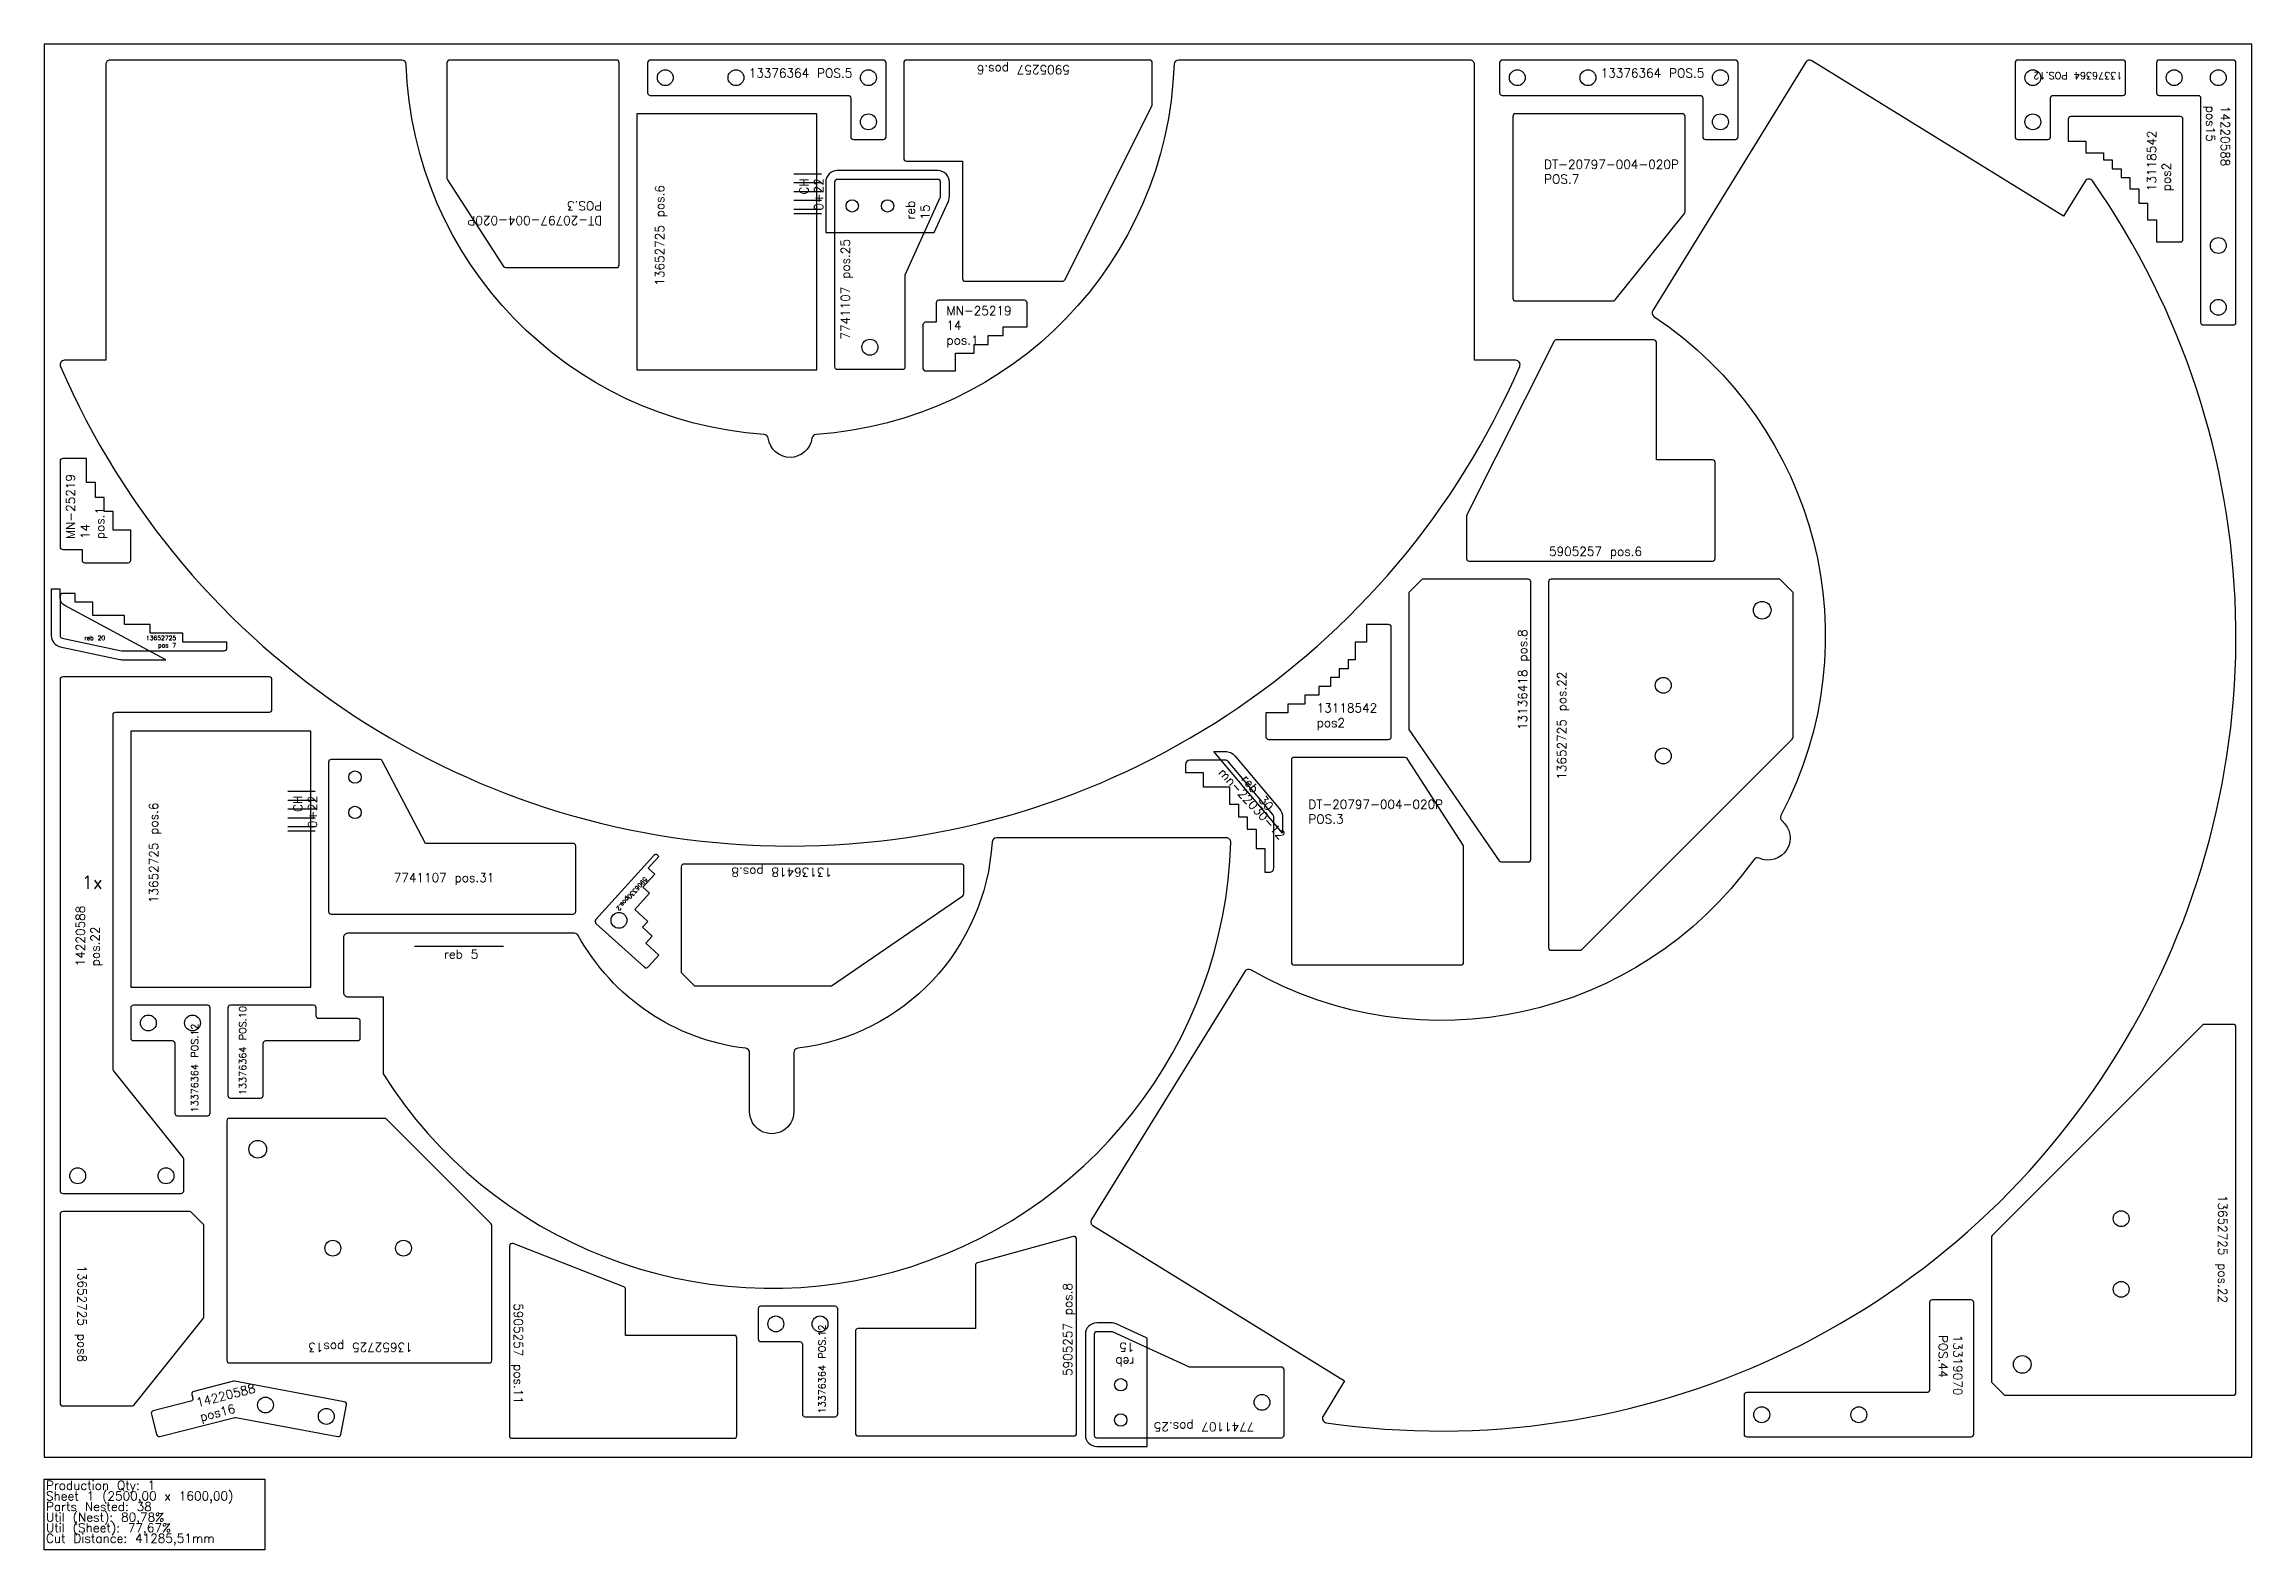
# Model space of a CAD drawing. Header units: millimetres. Extents: x 0 to 2500, y -105 to 1600.
import ezdxf

# ---------------------------------------------------------------- set-up
doc = ezdxf.new("R2010")
doc.units = ezdxf.units.MM
for name, color, linetype in [('13118542', 7, 'Continuous'), ('13136418', 7, 'Continuous'), ('13136428', 7, 'Continuous'), ('13319070v01', 7, 'Continuous'), ('13376364v01', 7, 'Continuous'), ('13652725', 7, 'Continuous'), ('14220588v01', 7, 'Continuous'), ('5606330', 7, 'Continuous'), ('5905257', 7, 'Continuous'), ('7440144', 7, 'Continuous'), ('7741107v0', 7, 'Continuous'), ('Chanfro', 7, 'Continuous'), ('DT-20797-004-020P', 7, 'Continuous'), ('MN-22030-12', 7, 'Continuous'), ('MN-25219 14', 7, 'Continuous'), ('Rebaixo', 7, 'Continuous'), ('sheet', 24, 'Continuous'), ('Stats', 7, 'Continuous'), ('Texto', 7, 'Continuous')]:
    doc.layers.add(name, color=color, linetype=linetype)
doc.styles.get("Standard").update_dxf_attribs({"font": 'txt.shx'})

msp = doc.modelspace()

# ---------------------------------------------------------------- linework, layer by layer
at = {"color": 2}
for points in [[(875.1, 1521.2), (671.1, 1521.2), (671.1, 1231.2), (875.1, 1231.2)], [(302, 822), (98, 822), (98, 532), (302, 532)]]:
    msp.add_lwpolyline(points, close=True, dxfattribs=at)
at = {"color": 6}
msp.add_lwpolyline([(18, 930.4, 0.353653), (20.4, 927.5), (87.7, 913.1, 0.052822), (88.3, 913), (204, 913, 0.414214), (207, 916), (207, 923), (157, 923), (157, 933), (120, 933), (120, 943), (91, 943), (91, 953), (55, 953), (55, 968), (35, 968), (35, 978), (21, 978, 0.414213), (18, 975)], format="xyb", close=True, dxfattribs=at)
at = {"color": 2}
for points in [[(206.9, 109.6, 0.414213), (209.9, 106.6), (503.9, 106.6, 0.414213), (506.9, 109.6), (506.9, 262.4, 0.198912), (506, 264.5), (387.8, 382.7, 0.198912), (385.6, 383.6), (209.9, 383.6, 0.414213), (206.9, 380.6)], [(18, 61, 0.414213), (21, 58), (99.6, 58, 0.227838), (101.9, 59.1), (180.3, 157.2, 0.170304), (181, 159.1), (181, 261.8, 0.198912), (180.1, 263.9), (166.9, 277.1, 0.198912), (164.8, 278), (21, 278, 0.414214), (18, 275)]]:
    msp.add_lwpolyline(points, format="xyb", close=True, dxfattribs=at)
for centre, radius in [((241.9, 348.6), 10), ((326.9, 236.6), 9), ((406.9, 236.6), 9)]:
    msp.add_circle(centre, radius, dxfattribs=at)
at = {"layer": '13118542', "color": 2}
for points in [[(2362, 1449), (2362, 1436), (2372, 1436), (2372, 1420), (2382, 1420), (2382, 1401), (2392, 1401), (2392, 1376), (2419, 1376, 0.414214), (2422, 1379), (2422, 1515, 0.414213), (2419, 1518), (2295, 1518, 0.414214), (2292, 1515), (2292, 1490), (2312, 1490), (2312, 1477), (2332, 1477), (2332, 1469), (2342, 1469), (2342, 1459), (2352, 1459), (2352, 1449)], [(1456.5, 872.8), (1443.5, 872.8), (1443.5, 862.8), (1427.5, 862.8), (1427.5, 852.8), (1408.5, 852.8), (1408.5, 842.8), (1383.5, 842.8), (1383.5, 815.8, 0.414214), (1386.5, 812.8), (1522.5, 812.8, 0.414214), (1525.5, 815.8), (1525.5, 939.8, 0.414214), (1522.5, 942.8), (1497.5, 942.8), (1497.5, 922.8), (1484.5, 922.8), (1484.5, 902.8), (1476.5, 902.8), (1476.5, 892.8), (1466.5, 892.8), (1466.5, 882.8), (1456.5, 882.8)]]:
    msp.add_lwpolyline(points, format="xyb", close=True, dxfattribs=at)
at = {"layer": '13136418', "color": 2}
for points in [[(1650, 674), (1680.5, 674, 0.414213), (1683.5, 677), (1683.5, 991, 0.414213), (1680.5, 994), (1560.5, 994), (1545.5, 979), (1545.5, 824), (1647.6, 675.3, 0.247123)], [(1041.5, 638.2), (1041.5, 668.6, 0.414213), (1038.5, 671.6), (724.5, 671.6, 0.414214), (721.5, 668.6), (721.5, 548.6), (736.5, 533.6), (891.5, 533.6), (1040.2, 635.7, 0.247122)]]:
    msp.add_lwpolyline(points, format="xyb", close=True, dxfattribs=at)
at = {"layer": '13136428', "color": 2}
for points in [[(1666.3, 1242.1), (1619.7, 1242.1), (1619.7, 1577, 0.414214), (1614.7, 1582), (1284.5, 1582, 0.404262), (1279.5, 1577.2, -0.384724), (874.1, 1158, 0.356448), (869.5, 1153.7, -0.874645), (819.9, 1153.7, 0.356448), (815.3, 1158, -0.384724), (410, 1577.2, 0.404261), (405, 1582), (74.7, 1582, 0.414214), (69.7, 1577), (69.7, 1242.1), (23.1, 1242.1, 0.539356), (18.5, 1235.1, 0.657354), (1670.9, 1235.1, 0.539356)], [(1942, 678.2, 0.356448), (1935.9, 676.5, -0.384724), (1366.3, 551.7, 0.404262), (1359.6, 550), (1186.1, 269, 0.414214), (1187.7, 262.1), (1472.7, 86.2), (1448.3, 46.5, 0.539356), (1451.8, 39, 0.657354), (2319.6, 1445.2, 0.539356), (2311.3, 1444.9), (2286.8, 1405.2), (2001.8, 1581.1, 0.414214), (1994.9, 1579.5), (1821.5, 1298.5, 0.404261), (1822.9, 1291.7, -0.384724), (1966.8, 726.6, 0.356448), (1968, 720.4, -0.874645)]]:
    msp.add_lwpolyline(points, format="xyb", close=True, dxfattribs=at)
at = {"layer": '13319070v01', "color": 2}
msp.add_lwpolyline([(2182, 178), (2138, 178, 0.414213), (2135, 175), (2135, 76, -0.414213), (2132, 73), (1928, 73, 0.414214), (1925, 70), (1925, 26, 0.414214), (1928, 23), (2182, 23, 0.414214), (2185, 26), (2185, 175, 0.414214)], format="xyb", close=True, dxfattribs=at)
for centre in [(1945, 48), (2055, 48)]:
    msp.add_circle(centre, 9, dxfattribs=at)
at = {"layer": '13376364v01', "color": 2}
for points in [[(916.4, 1492), (950.4, 1492, 0.414214), (953.4, 1495), (953.4, 1579, 0.414214), (950.4, 1582), (686.4, 1582, 0.414214), (683.4, 1579), (683.4, 1545, 0.414213), (686.4, 1542), (910.4, 1542, -0.414214), (913.4, 1539), (913.4, 1495, 0.414214)], [(1881.2, 1492), (1915.2, 1492, 0.414214), (1918.2, 1495), (1918.2, 1579, 0.414214), (1915.2, 1582), (1651.2, 1582, 0.414214), (1648.2, 1579), (1648.2, 1545, 0.414213), (1651.2, 1542), (1875.2, 1542, -0.414214), (1878.2, 1539), (1878.2, 1495, 0.414213)], [(2357, 1545), (2357, 1579, 0.414213), (2354, 1582), (2235, 1582, 0.414213), (2232, 1579), (2232, 1495, 0.414214), (2235, 1492), (2269, 1492, 0.414214), (2272, 1495), (2272, 1539, -0.414214), (2275, 1542), (2354, 1542, 0.414214)], [(151, 386.6), (185, 386.6, 0.414213), (188, 389.6), (188, 508.6, 0.414213), (185, 511.6), (101, 511.6, 0.414214), (98, 508.6), (98, 474.6, 0.414214), (101, 471.6), (145, 471.6, -0.414213), (148, 468.6), (148, 389.6, 0.414214)], [(211, 406.6), (245, 406.6, 0.414213), (248, 409.6), (248, 468.6, -0.414213), (251, 471.6), (355, 471.6, 0.414214), (358, 474.6), (358, 493.6, 0.414214), (355, 496.6), (311, 496.6, -0.414213), (308, 499.6), (308, 508.6, 0.414214), (305, 511.6), (211, 511.6, 0.414214), (208, 508.6), (208, 409.6, 0.414214)], [(861.6, 45.8), (895.6, 45.8, 0.414214), (898.6, 48.8), (898.6, 167.8, 0.414214), (895.6, 170.8), (811.6, 170.8, 0.414214), (808.6, 167.8), (808.6, 133.8, 0.414214), (811.6, 130.8), (855.6, 130.8, -0.414214), (858.6, 127.8), (858.6, 48.8, 0.414214)]]:
    msp.add_lwpolyline(points, format="xyb", close=True, dxfattribs=at)
for centre in [(703.4, 1562), (783.4, 1562), (933.4, 1562), (1668.2, 1562), (1748.2, 1562), (1898.2, 1562), (2252, 1562), (933.4, 1512), (1898.2, 1512), (2252, 1512), (118, 491.6), (168, 491.6), (828.6, 150.8), (878.6, 150.8)]:
    msp.add_circle(centre, 9, dxfattribs=at)
at = {"layer": '13652725', "color": 2}
for points in [[(1979.6, 813.1, 0.198912), (1980.5, 815.2), (1980.5, 979), (1965.5, 994), (1706.5, 994, 0.414214), (1703.5, 991), (1703.5, 577, 0.414214), (1706.5, 574), (1739.2, 574, 0.198912), (1741.3, 574.9)], [(2205.9, 250.9, 0.198913), (2205, 248.8), (2205, 85), (2220, 70), (2479, 70, 0.414214), (2482, 73), (2482, 487, 0.414214), (2479, 490), (2446.2, 490, 0.198912), (2444.1, 489.1)]]:
    msp.add_lwpolyline(points, format="xyb", close=True, dxfattribs=at)
for centre, radius in [((1945.5, 959), 10), ((1833.5, 874), 9), ((1833.5, 794), 9), ((2352, 270), 9), ((2352, 190), 9), ((2240, 105), 10)]:
    msp.add_circle(centre, radius, dxfattribs=at)
at = {"layer": '14220588v01', "color": 2}
for points in [[(2392, 1579), (2392, 1545, 0.414213), (2395, 1542), (2439, 1542, -0.414213), (2442, 1539), (2442, 1285, 0.414214), (2445, 1282), (2479, 1282, 0.414214), (2482, 1285), (2482, 1579, 0.414214), (2479, 1582), (2395, 1582, 0.414214)], [(81, 843.6), (255, 843.6, 0.414214), (258, 846.6), (258, 880.6, 0.414214), (255, 883.6), (21, 883.6, 0.414214), (18, 880.6), (18, 301.6, 0.414213), (21, 298.6), (155, 298.6, 0.414213), (158, 301.6), (158, 337.5, 0.170303), (157.3, 339.4), (78.7, 437.8, -0.170304), (78, 439.7), (78, 840.6, -0.414214)], [(214.4, 85.9), (169.6, 74.4, 0.414214), (167.4, 70.8), (168.4, 66.9, -0.414214), (166.2, 63.3), (123.6, 52.4, 0.414214), (121.4, 48.7), (127.4, 25.5, 0.414214), (131, 23.3), (215.8, 44.9, -0.109518), (217.1, 45), (332.5, 23.3, 0.414214), (336, 25.6), (342.3, 59.1, 0.414213), (339.9, 62.6), (215.7, 85.9, 0.109518)]]:
    msp.add_lwpolyline(points, format="xyb", close=True, dxfattribs=at)
for centre in [(2412, 1562), (2462, 1562), (2462, 1372), (2462, 1302), (38, 318.6), (138, 318.6), (250.7, 59), (319.5, 46.1)]:
    msp.add_circle(centre, 9, dxfattribs=at)
at = {"layer": '5606330', "color": 2}
msp.add_lwpolyline([(694.6, 681.6, 0.414213), (690.4, 681.4), (624.7, 608.6, 0.414213), (624.9, 604.4), (679.8, 554.8, 0.414214), (684, 555), (696.1, 568.4), (681.3, 581.8), (688.6, 589.9), (677.5, 600), (683.5, 606.7), (668.7, 620.1), (685.5, 638.6), (678, 645.3), (691.4, 660.2), (684, 666.9), (696.1, 680.2)], format="xyb", close=True, dxfattribs=at)
msp.add_circle((650.9, 607.8), 9, dxfattribs=at)
at = {"layer": '5905257', "color": 2}
for points in [[(976.4, 1467.5), (1039.9, 1467.5), (1039.9, 1334.5, 0.414214), (1042.9, 1331.5), (1153.1, 1331.5, 0.283536), (1155.7, 1333.2), (1254.9, 1530.5), (1254.9, 1579, 0.414213), (1251.9, 1582), (976.4, 1582, 0.414213), (973.4, 1579), (973.4, 1470.5, 0.414214)], [(1889.2, 1129.2), (1825.7, 1129.2), (1825.7, 1262.2, 0.414213), (1822.7, 1265.2), (1712.6, 1265.2, 0.283536), (1709.9, 1263.5), (1610.7, 1066.2), (1610.7, 1017.7, 0.414213), (1613.7, 1014.7), (1889.2, 1014.7, 0.414213), (1892.2, 1017.7), (1892.2, 1126.2, 0.414214)], [(658.4, 137.8), (658.4, 190, 0.308897), (656.5, 192.7), (531, 241.8, 0.528003), (526.9, 239), (526.9, 24.3, 0.414214), (529.9, 21.3), (781.4, 21.3, 0.414214), (784.4, 24.3), (784.4, 134.8, 0.414214), (781.4, 137.8)], [(1054.6, 217.2), (1054.6, 145.5), (921.6, 145.5, 0.414214), (918.6, 142.5), (918.6, 27, 0.414213), (921.6, 24), (1166.1, 24, 0.414214), (1169.1, 27), (1169.1, 247, 0.494996), (1165.3, 249.9), (1056.8, 220.1, 0.337796)]]:
    msp.add_lwpolyline(points, format="xyb", close=True, dxfattribs=at)
at = {"layer": '7440144', "color": 2}
msp.add_lwpolyline([(798.9, 458, 0.380082), (794.5, 462.9, -0.241946), (604.9, 590.6, 0.273385), (600.5, 593.2), (343.9, 593.2, 0.414214), (338.9, 588.2), (338.9, 526.2, 0.414214), (343.9, 521.2), (383.9, 521.2), (383.9, 434.1, 0.740817), (1343.7, 696.1, 0.422772), (1338.7, 701.2), (1078.4, 701.2, 0.397078), (1073.4, 696.5, -0.363335), (853.3, 462.9, 0.380082), (848.9, 458), (848.9, 391.2, -1.000038), (798.9, 391.2)], format="xyb", close=True, dxfattribs=at)
at = {"layer": '7741107v0', "color": 3}
for points in [[(895.1, 1443.8), (895.1, 1234.8, 0.414214), (898.1, 1231.8), (972.1, 1231.8, 0.414214), (975.1, 1234.8), (975.1, 1338.8), (1014.8, 1426.2, 0.107063), (1015.1, 1427.4), (1015.1, 1443.8, 0.414214), (1012.1, 1446.8), (898.1, 1446.8, 0.414214)], [(1192.1, 22), (1401.1, 22, 0.414214), (1404.1, 25), (1404.1, 99, 0.414214), (1401.1, 102), (1297.1, 102), (1209.7, 141.7, 0.107063), (1208.5, 142), (1192.1, 142, 0.414214), (1189.1, 139), (1189.1, 25, 0.414214)]]:
    msp.add_lwpolyline(points, format="xyb", close=True, dxfattribs=at)
at = {"layer": '7741107v0', "color": 2}
msp.add_lwpolyline([(380.2, 790), (325, 790, 0.414214), (322, 787), (322, 618, 0.414214), (325, 615), (599, 615, 0.414213), (602, 618), (602, 692, 0.414214), (599, 695), (432, 695), (382.8, 788.4, 0.278459)], format="xyb", close=True, dxfattribs=at)
at = {"layer": '7741107v0', "color": 3}
for centre, radius in [((915.1, 1416.8), 7), ((955.1, 1416.8), 7), ((935.1, 1256.8), 9), ((1219.1, 82), 7), ((1379.1, 62), 9), ((1219.1, 42), 7)]:
    msp.add_circle(centre, radius, dxfattribs=at)
at = {"layer": '7741107v0', "color": 2}
for centre in [(352, 770), (352, 730)]:
    msp.add_circle(centre, 7, dxfattribs=at)
at = {"layer": 'Chanfro', "color": 2}
for p, q in [((849.1, 1453.2), (880.1, 1453.2)), ((849.1, 1443.2), (880.1, 1443.2)), ((849.1, 1433.2), (880.1, 1433.2)), ((849.1, 1423.2), (880.1, 1423.2)), ((849.1, 1413.2), (880.1, 1413.2)), ((849.1, 1408.2), (880.1, 1408.2)), ((276, 754), (307, 754)), ((276, 744), (307, 744)), ((276, 734), (307, 734)), ((276, 724), (307, 724)), ((276, 714), (307, 714)), ((276, 709), (307, 709))]:
    msp.add_line(p, q, dxfattribs=at)
at = {"layer": 'DT-20797-004-020P', "color": 2}
for points in [[(648.1, 1582), (459.1, 1582, 0.414214), (456.1, 1579), (456.1, 1447.9, 0.1451), (456.6, 1446.3), (520.2, 1348.4, 0.253857), (522.7, 1347), (648.1, 1347, 0.414214), (651.1, 1350), (651.1, 1579, 0.414213)], [(1857.6, 1408.4, 0.170304), (1858.2, 1410.3), (1858.2, 1518.2, 0.414214), (1855.2, 1521.2), (1666.2, 1521.2, 0.414214), (1663.2, 1518.2), (1663.2, 1312.2, 0.414214), (1666.2, 1309.2), (1776.8, 1309.2, 0.227838), (1779.1, 1310.3)], [(1415.4, 557.4), (1604.4, 557.4, 0.414214), (1607.4, 560.4), (1607.4, 691.5, 0.1451), (1606.9, 693.1), (1543.3, 791, 0.253857), (1540.8, 792.4), (1415.4, 792.4, 0.414214), (1412.4, 789.4), (1412.4, 560.4, 0.414214)]]:
    msp.add_lwpolyline(points, format="xyb", close=True, dxfattribs=at)
at = {"layer": 'MN-22030-12', "color": 1}
msp.add_lwpolyline([(1342.4, 759.2), (1342.4, 739.2), (1352.4, 739.2), (1352.4, 725.2), (1362.4, 725.2), (1362.4, 711.2), (1372.4, 711.2), (1372.4, 689.2), (1382.4, 689.2), (1382.4, 662.2), (1387.4, 662.2, 0.414214), (1392.4, 667.2), (1392.4, 724.4, 0.176327), (1391.2, 727.6), (1341, 787.4, 0.221695), (1337.2, 789.2), (1297.4, 789.2, 0.414213), (1292.4, 784.2), (1292.4, 775.2), (1312.4, 775.2), (1312.4, 759.2)], format="xyb", close=True, dxfattribs=at)
at = {"layer": 'MN-25219 14', "color": 2}
for points in [[(998.1, 1230), (1032.1, 1230), (1032.1, 1250), (1053.1, 1250), (1053.1, 1260), (1069.1, 1260), (1069.1, 1270), (1086.1, 1270), (1086.1, 1280), (1113.1, 1280), (1113.1, 1307, 0.414213), (1110.1, 1310), (1013.1, 1310, 0.414213), (1010.1, 1307), (1010.1, 1285), (998.1, 1285, 0.414214), (995.1, 1282), (995.1, 1233, 0.414213)], [(98, 1015.8), (98, 1049.8), (78, 1049.8), (78, 1070.8), (68, 1070.8), (68, 1086.8), (58, 1086.8), (58, 1103.8), (48, 1103.8), (48, 1130.8), (21, 1130.8, 0.414213), (18, 1127.8), (18, 1030.8, 0.414214), (21, 1027.8), (43, 1027.8), (43, 1015.8, 0.414214), (46, 1012.8), (95, 1012.8, 0.414213)]]:
    msp.add_lwpolyline(points, format="xyb", close=True, dxfattribs=at)
at = {"layer": 'Rebaixo', "color": 2}
msp.add_line((520, 578.2), (419.2, 578.2), dxfattribs=at)
at = {"layer": 'Rebaixo', "color": 3}
for points in [[(885.1, 1386.8), (1007.9, 1386.8), (1023.9, 1422.1, 0.107063), (1025.1, 1427.4), (1025.1, 1443.8, 0.414214), (1012.1, 1456.8), (898.1, 1456.8, 0.414214), (885.1, 1443.8)], [(1249.1, 12), (1249.1, 134.8), (1213.8, 150.8, 0.107063), (1208.5, 152), (1192.1, 152, 0.414214), (1179.1, 139), (1179.1, 25, 0.414214), (1192.1, 12)]]:
    msp.add_lwpolyline(points, format="xyb", close=True, dxfattribs=at)
at = {"layer": 'Rebaixo', "color": 6}
msp.add_lwpolyline([(18, 983), (8, 983), (8, 973), (8, 930.4, 0.353653), (18.3, 917.7), (85.6, 903.3, 0.052822), (88.3, 903), (137.7, 903), (23.3, 964.2, -0.276707), (18, 973)], format="xyb", close=True, dxfattribs=at)
at = {"layer": 'Rebaixo', "color": 1}
msp.add_lwpolyline([(1324.6, 799.2), (1337.2, 799.2, -0.221695), (1348.7, 793.8), (1398.9, 734, -0.176327), (1402.4, 724.4), (1402.4, 706.5)], format="xyb", close=True, dxfattribs=at)
at = {"layer": 'sheet', "color": 7}
msp.add_lwpolyline([(0, 0), (2500, 0), (2500, 1600), (0, 1600)], close=True, dxfattribs=at)
at = {"layer": 'Stats', "color": 151}
msp.add_lwpolyline([(0, -25), (250, -25), (250, -105), (0, -105), (0, -25)], close=True, dxfattribs=at)

# ---------------------------------------------------------------- texts
at = {"layer": 'Chanfro', "color": 2, "char_height": 10, "width": 32.324, "attachment_point": 3, "rotation": 90}
for insert in [(855.4, 1448.2), (282.3, 749)]:
    msp.add_mtext('CH 0+22', dxfattribs=dict(at, insert=insert))
at = {"layer": 'Rebaixo', "color": 3, "char_height": 10, "attachment_point": 1}
for insert, rotation in [((975.9, 1401.3), 90), ((1234.6, 102.8), 180)]:
    msp.add_mtext_dynamic_manual_height_columns('reb 15 ', width=38.774, gutter_width=12.5, heights=[0], dxfattribs=dict(at, insert=insert, rotation=rotation))
at = {"layer": 'Rebaixo', "color": 6, "insert": (45.4, 930.1), "char_height": 5, "attachment_point": 1}
msp.add_mtext_dynamic_manual_height_columns('reb 20', width=122.875, gutter_width=12.5, heights=[0], dxfattribs=at)
at = {"layer": 'Rebaixo', "color": 1, "insert": (1362.9, 774), "char_height": 10, "attachment_point": 1, "rotation": 309.2513}
msp.add_mtext_dynamic_manual_height_columns('reb 30', width=46.368, gutter_width=12.5, heights=[0], dxfattribs=at)
at = {"layer": 'Rebaixo', "color": 2, "insert": (452.7, 564.5), "char_height": 10, "width": 66.375, "attachment_point": 7}
msp.add_mtext('reb 5', dxfattribs=at)
at = {"layer": 'Stats', "color": 60}
for s, p in [('Sheet 1 (2500,00 x 1600,00)', (2, -49)), ('Production Qty: 1', (2, -37)), ('Parts Nested: 38', (2, -61)), ('Util (Nest): 80,78%', (2, -73)), ('Util (Sheet): 77,67%', (2, -85)), ('Cut Distance: 41285,51mm', (2, -97))]:
    msp.add_text(s, height=10, dxfattribs=at).set_placement(p)
at = {"layer": 'Texto', "color": 2}
for s, insert, char_height, width, attachment_point, rotation in [('5905257 pos.6', (1161.5, 1566.1), 10, 209.203, 1, 180), ('13376364 POS.5', (797.8, 1572.3), 10, 165.283, 1, 360), ('13376364 POS.12', (2353.4, 1560.3), 8, 165.283, 1, 179.9999), ('14220588\\Ppos15', (2474.9, 1530.2), 10, 94.198, 1, 270), ('13118542 pos2', (2381.5, 1433.5), 10, 83.495, 1, 90), ('13652725 pos.6', (692.1, 1440.4), 10, 122.875, 3, 90), ('DT-20797-004-020P\\PPOS.3', (631.9, 1395.2), 10, 57.571, 1, 180), ('MN-25219 14\\Ppos.1', (24.8, 1039.5), 10, 88.807, 1, 90), ('13136418 pos.8', (1682.6, 823.3), 10, 188.747, 7, 90), ('13652725 pos.22', (1713.5, 767), 10, 122.875, 1, 90), ('13652725 pos.6', (119, 741.2), 10, 122.875, 3, 90), ('5906330pos.2', (683.6, 653.9), 5, 8.292, 1, 227.8986), ('13136418 pos.8', (892.2, 670.7), 10, 188.747, 7, 180), ('14220588\\Ppos.22', (36, 555.8), 10, 94.198, 1, 90), ('13376364 POS.10', (220.8, 410), 8, 165.283, 1, 90), ('13376364 POS.12', (166.3, 390.2), 8, 165.283, 1, 90), ('13652725 pos.22', (2471.9, 297), 10, 122.875, 1, 270), ('13652725 pos8', (47.9, 217.2), 10, 122.875, 1, 270), ('5905257 pos.8', (1154.1, 91.8), 10, 209.203, 1, 90), ('5905257 pos.11', (542, 174.2), 10, 209.203, 1, 270), ('13652725 pos13', (417.3, 119.3), 10, 122.875, 1, 180), ('13376364 POS.12', (876.9, 49.4), 8, 165.283, 1, 90), ('13319070\\PPOS.44', (2172.1, 138.4), 10, 77.015, 1, 270), ('14220588\\Ppos16', (171.2, 66.3), 10, 94.198, 1, 14.3358)]:
    msp.add_mtext(s, dxfattribs=dict(at, insert=insert, char_height=char_height, width=width, attachment_point=attachment_point, rotation=rotation))
at = {"layer": 'Texto', "color": 2, "attachment_point": 1}
for s, insert, char_height, width in [('13376364 POS.5', (1762.6, 1572.3), 10, 165.283), ('DT-20797-004-020P\\PPOS.7', (1698.6, 1468.9), 10, 57.571), ('MN-25219 14\\Ppos.1', (1021.8, 1303.2), 10, 88.807), ('5905257 pos.6', (1704.1, 1030.6), 10, 209.203), ('13118542 pos2', (1441, 853.3), 10, 83.495), ('DT-20797-004-020P\\PPOS.3', (1431.6, 744.2), 10, 57.571), ('1x', (42.4, 658.4), 15, 94.198), ('7741107 pos.31 ', (395.9, 661.2), 10, 110.738)]:
    msp.add_mtext(s, dxfattribs=dict(at, insert=insert, char_height=char_height, width=width))
at = {"layer": 'Texto', "color": 3, "char_height": 10, "width": 110.738, "attachment_point": 1}
for insert, rotation in [((902.3, 1265.4), 90), ((1370.5, 29.2), 180)]:
    msp.add_mtext('7741107 pos.25', dxfattribs=dict(at, insert=insert, rotation=rotation))
at = {"layer": 'Texto', "color": 6, "insert": (149.5, 930.1), "char_height": 5, "attachment_point": 3}
msp.add_mtext_dynamic_manual_height_columns('13652725\\P pos 7 ', width=122.875, gutter_width=12.5, heights=[0], dxfattribs=at)
at = {"layer": 'Texto', "color": 1, "insert": (1336.5, 781.4), "char_height": 10, "attachment_point": 1, "rotation": 312.5536}
msp.add_mtext_dynamic_manual_height_columns('mn-22030-12', width=126.048, gutter_width=12.5, heights=[0], dxfattribs=at)

doc.saveas('drawing.dxf')
